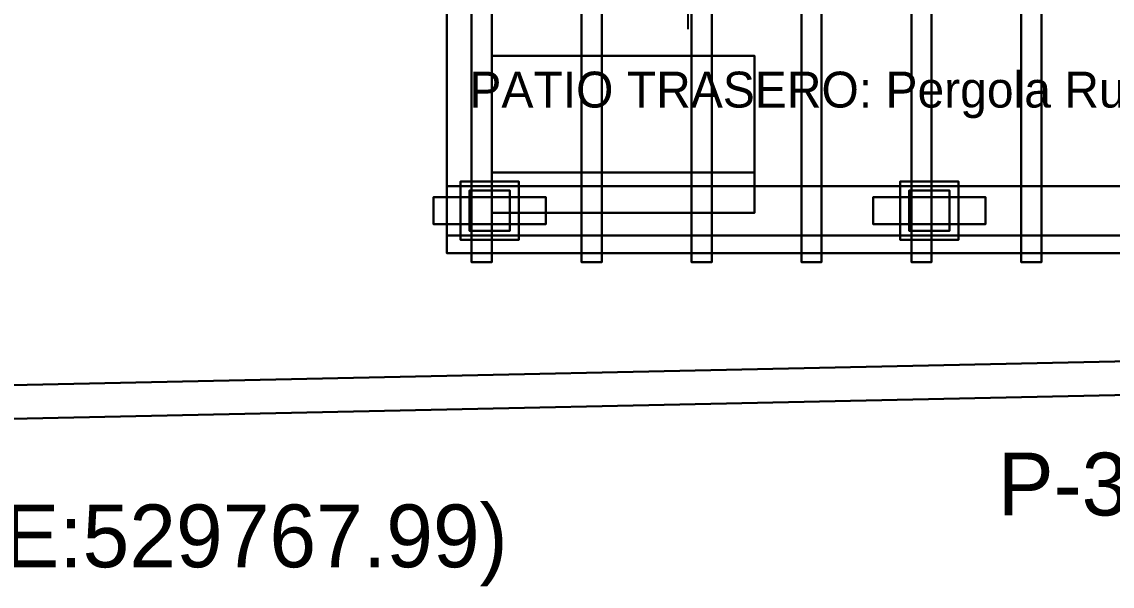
# Model space of a CAD drawing. Header units: metres. Extents: x -0.6 to 96.4, y -1.3 to 40.2.
# Drawn here: x 2.955 to 7.815, y -0.684 to 1.832 of the extents above; entities that cross this region are included whole.
import ezdxf

# ---------------------------------------------------------------- set-up
doc = ezdxf.new("R2010")
doc.units = ezdxf.units.M
for name, color, linetype in [('CERCA_PERIMETRAL_3D', 8, 'CONTINUOUS'), ('EJES_ESTRUCTURALES', 1, 'CONTINUOUS'), ('SOTANO_LOSA_3D', 8, 'CONTINUOUS'), ('SOTANO_MOBILIARIO_3D', 30, 'CONTINUOUS'), ('SOTANO_PIEDRA_MADERA_3D', 34, 'CONTINUOUS'), ('SOTANO_ROTULOS', 4, 'CONTINUOUS'), ('TERRENO_3D', 3, 'CONTINUOUS')]:
    doc.layers.add(name, color=color, linetype=linetype)

msp = doc.modelspace()

# ---------------------------------------------------------------- linework, layer by layer
at = {"layer": 'CERCA_PERIMETRAL_3D', "color": 8}
for points in [[(0, 0, -2.55), (10.8043, 0.2311, -2.55), (10.8043, 0.3811, -2.55), (0, 0.15, -2.55)], [(0, 0, -0.35), (10.8043, 0.2311, -0.35), (10.8043, 0.3811, -0.35), (0, 0.15, -0.35)], [(0, 0.15, -2.55), (10.8043, 0.3811, -2.55), (10.8043, 0.3811, -0.35), (0, 0.15, -0.35)], [(0, 0, -2.55), (10.8043, 0.2311, -2.55), (10.8043, 0.2311, -0.35), (0, 0, -0.35)]]:
    msp.add_3dface(points, dxfattribs=at)
at = {"layer": 'EJES_ESTRUCTURALES', "color": 1}
msp.add_line((5.925, 1.8), (5.925, 25.51), dxfattribs=at)
at = {"layer": 'SOTANO_LOSA_3D', "color": 8}
for points in [[(4.85, 0.8, -2.63), (9.05, 0.8, -2.63), (9.05, 3, -2.63), (4.85, 3, -2.63)], [(4.85, 0.8, -2.53), (9.05, 0.8, -2.53), (9.05, 3, -2.53), (4.85, 3, -2.53)], [(4.85, 0.8, -2.63), (4.85, 3, -2.63), (4.85, 3, -2.53), (4.85, 0.8, -2.53)], [(4.85, 0.8, -2.63), (9.05, 0.8, -2.63), (9.05, 0.8, -2.53), (4.85, 0.8, -2.53)]]:
    msp.add_3dface(points, dxfattribs=at)
at = {"layer": 'SOTANO_MOBILIARIO_3D', "color": 34}
for points in [[(5.05, 0.98, -2.53), (6.22, 0.98, -2.53), (6.22, 1.68, -2.53), (5.05, 1.68, -2.53)], [(5.05, 0.98, -2.11), (6.22, 0.98, -2.11), (6.22, 1.68, -2.11), (5.05, 1.68, -2.11)], [(5.05, 1.68, -2.53), (6.22, 1.68, -2.53), (6.22, 1.68, -2.11), (5.05, 1.68, -2.11)], [(5.05, 0.98, -2.53), (5.05, 1.68, -2.53), (5.05, 1.68, -2.11), (5.05, 0.98, -2.11)], [(6.22, 0.98, -2.53), (6.22, 1.68, -2.53), (6.22, 1.68, -2.11), (6.22, 0.98, -2.11)], [(5.05, 0.98, -2.11), (6.22, 0.98, -2.11), (6.22, 1.16, -2.11), (5.05, 1.16, -2.11)], [(5.05, 0.98, -1.73), (6.22, 0.98, -1.73), (6.22, 1.16, -1.73), (5.05, 1.16, -1.73)], [(5.05, 1.16, -2.11), (6.22, 1.16, -2.11), (6.22, 1.16, -1.73), (5.05, 1.16, -1.73)], [(5.05, 0.98, -2.11), (5.05, 1.16, -2.11), (5.05, 1.16, -1.73), (5.05, 0.98, -1.73)], [(6.22, 0.98, -2.11), (6.22, 1.16, -2.11), (6.22, 1.16, -1.73), (6.22, 0.98, -1.73)], [(5.05, 0.98, -2.53), (6.22, 0.98, -2.53), (6.22, 0.98, -2.11), (5.05, 0.98, -2.11)], [(5.05, 0.98, -2.11), (6.22, 0.98, -2.11), (6.22, 0.98, -1.73), (5.05, 0.98, -1.73)]]:
    msp.add_3dface(points, dxfattribs=at)
at = {"layer": 'SOTANO_PIEDRA_MADERA_3D', "color": 30}
for points in [[(4.96, 0.76, -0.16), (5.05, 0.76, -0.16), (5.05, 2.99, -0.16), (4.96, 2.99, -0.16)], [(4.96, 0.76, -0.04), (5.05, 0.76, -0.04), (5.05, 2.99, -0.04), (4.96, 2.99, -0.04)], [(4.96, 0.76, -0.16), (4.96, 2.99, -0.16), (4.96, 2.99, -0.04), (4.96, 0.76, -0.04)], [(5.05, 0.76, -0.16), (5.05, 2.99, -0.16), (5.05, 2.99, -0.04), (5.05, 0.76, -0.04)], [(5.45, 0.76, -0.16), (5.54, 0.76, -0.16), (5.54, 2.99, -0.16), (5.45, 2.99, -0.16)], [(5.45, 0.76, -0.04), (5.54, 0.76, -0.04), (5.54, 2.99, -0.04), (5.45, 2.99, -0.04)], [(5.45, 0.76, -0.16), (5.45, 2.99, -0.16), (5.45, 2.99, -0.04), (5.45, 0.76, -0.04)], [(5.54, 0.76, -0.16), (5.54, 2.99, -0.16), (5.54, 2.99, -0.04), (5.54, 0.76, -0.04)], [(5.94, 0.76, -0.16), (6.03, 0.76, -0.16), (6.03, 2.99, -0.16), (5.94, 2.99, -0.16)], [(5.94, 0.76, -0.04), (6.03, 0.76, -0.04), (6.03, 2.99, -0.04), (5.94, 2.99, -0.04)], [(5.94, 0.76, -0.16), (5.94, 2.99, -0.16), (5.94, 2.99, -0.04), (5.94, 0.76, -0.04)], [(6.03, 0.76, -0.16), (6.03, 2.99, -0.16), (6.03, 2.99, -0.04), (6.03, 0.76, -0.04)], [(6.43, 0.76, -0.16), (6.52, 0.76, -0.16), (6.52, 2.99, -0.16), (6.43, 2.99, -0.16)], [(6.43, 0.76, -0.04), (6.52, 0.76, -0.04), (6.52, 2.99, -0.04), (6.43, 2.99, -0.04)], [(6.43, 0.76, -0.16), (6.43, 2.99, -0.16), (6.43, 2.99, -0.04), (6.43, 0.76, -0.04)], [(6.52, 0.76, -0.16), (6.52, 2.99, -0.16), (6.52, 2.99, -0.04), (6.52, 0.76, -0.04)], [(6.92, 0.76, -0.16), (7.01, 0.76, -0.16), (7.01, 2.99, -0.16), (6.92, 2.99, -0.16)], [(6.92, 0.76, -0.04), (7.01, 0.76, -0.04), (7.01, 2.99, -0.04), (6.92, 2.99, -0.04)], [(6.92, 0.76, -0.16), (6.92, 2.99, -0.16), (6.92, 2.99, -0.04), (6.92, 0.76, -0.04)], [(7.01, 0.76, -0.16), (7.01, 2.99, -0.16), (7.01, 2.99, -0.04), (7.01, 0.76, -0.04)], [(7.41, 0.76, -0.16), (7.5, 0.76, -0.16), (7.5, 2.99, -0.16), (7.41, 2.99, -0.16)], [(7.41, 0.76, -0.04), (7.5, 0.76, -0.04), (7.5, 2.99, -0.04), (7.41, 2.99, -0.04)], [(7.41, 0.76, -0.16), (7.41, 2.99, -0.16), (7.41, 2.99, -0.04), (7.41, 0.76, -0.04)], [(7.5, 0.76, -0.16), (7.5, 2.99, -0.16), (7.5, 2.99, -0.04), (7.5, 0.76, -0.04)], [(4.96, 0.76, -0.16), (5.05, 0.76, -0.16), (5.05, 0.76, -0.04), (4.96, 0.76, -0.04)], [(5.45, 0.76, -0.16), (5.54, 0.76, -0.16), (5.54, 0.76, -0.04), (5.45, 0.76, -0.04)], [(5.94, 0.76, -0.16), (6.03, 0.76, -0.16), (6.03, 0.76, -0.04), (5.94, 0.76, -0.04)], [(6.43, 0.76, -0.16), (6.52, 0.76, -0.16), (6.52, 0.76, -0.04), (6.43, 0.76, -0.04)], [(6.92, 0.76, -0.16), (7.01, 0.76, -0.16), (7.01, 0.76, -0.04), (6.92, 0.76, -0.04)], [(7.41, 0.76, -0.16), (7.5, 0.76, -0.16), (7.5, 0.76, -0.04), (7.41, 0.76, -0.04)]]:
    msp.add_3dface(points, dxfattribs=at)
at = {"layer": 'SOTANO_PIEDRA_MADERA_3D', "color": 8}
for points in [[(4.91, 0.86, -2.53), (5.17, 0.86, -2.53), (5.17, 1.12, -2.53), (4.91, 1.12, -2.53)], [(4.91, 0.86, -1.83), (5.17, 0.86, -1.83), (5.17, 1.12, -1.83), (4.91, 1.12, -1.83)], [(4.91, 1.12, -2.53), (5.17, 1.12, -2.53), (5.17, 1.12, -1.83), (4.91, 1.12, -1.83)], [(4.91, 0.86, -2.53), (4.91, 1.12, -2.53), (4.91, 1.12, -1.83), (4.91, 0.86, -1.83)], [(5.17, 0.86, -2.53), (5.17, 1.12, -2.53), (5.17, 1.12, -1.83), (5.17, 0.86, -1.83)], [(6.87, 0.86, -2.53), (7.13, 0.86, -2.53), (7.13, 1.12, -2.53), (6.87, 1.12, -2.53)], [(6.87, 0.86, -1.83), (7.13, 0.86, -1.83), (7.13, 1.12, -1.83), (6.87, 1.12, -1.83)], [(6.87, 1.12, -2.53), (7.13, 1.12, -2.53), (7.13, 1.12, -1.83), (6.87, 1.12, -1.83)], [(6.87, 0.86, -2.53), (6.87, 1.12, -2.53), (6.87, 1.12, -1.83), (6.87, 0.86, -1.83)], [(7.13, 0.86, -2.53), (7.13, 1.12, -2.53), (7.13, 1.12, -1.83), (7.13, 0.86, -1.83)], [(4.91, 0.86, -2.53), (5.17, 0.86, -2.53), (5.17, 0.86, -1.83), (4.91, 0.86, -1.83)], [(6.87, 0.86, -2.53), (7.13, 0.86, -2.53), (7.13, 0.86, -1.83), (6.87, 0.86, -1.83)]]:
    msp.add_3dface(points, dxfattribs=at)
at = {"layer": 'SOTANO_PIEDRA_MADERA_3D', "color": 34}
for points in [[(4.85, 0.88, -0.28), (9.08, 0.88, -0.28), (9.08, 1.1, -0.28), (4.85, 1.1, -0.28)], [(4.85, 0.88, -0.16), (9.08, 0.88, -0.16), (9.08, 1.1, -0.16), (4.85, 1.1, -0.16)], [(4.85, 1.1, -0.28), (9.08, 1.1, -0.28), (9.08, 1.1, -0.16), (4.85, 1.1, -0.16)], [(4.85, 0.88, -0.28), (4.85, 1.1, -0.28), (4.85, 1.1, -0.16), (4.85, 0.88, -0.16)], [(4.95, 0.9, -1.83), (5.13, 0.9, -1.83), (5.13, 1.08, -1.83), (4.95, 1.08, -1.83)], [(4.95, 0.9, -0.28), (5.13, 0.9, -0.28), (5.13, 1.08, -0.28), (4.95, 1.08, -0.28)], [(4.95, 1.08, -1.83), (5.13, 1.08, -1.83), (5.13, 1.08, -0.28), (4.95, 1.08, -0.28)], [(4.95, 0.9, -1.83), (4.95, 1.08, -1.83), (4.95, 1.08, -0.28), (4.95, 0.9, -0.28)], [(5.13, 0.9, -1.83), (5.13, 1.08, -1.83), (5.13, 1.08, -0.28), (5.13, 0.9, -0.28)], [(6.91, 0.9, -1.83), (7.09, 0.9, -1.83), (7.09, 1.08, -1.83), (6.91, 1.08, -1.83)], [(6.91, 0.9, -0.28), (7.09, 0.9, -0.28), (7.09, 1.08, -0.28), (6.91, 1.08, -0.28)], [(6.91, 1.08, -1.83), (7.09, 1.08, -1.83), (7.09, 1.08, -0.28), (6.91, 1.08, -0.28)], [(6.91, 0.9, -1.83), (6.91, 1.08, -1.83), (6.91, 1.08, -0.28), (6.91, 0.9, -0.28)], [(7.09, 0.9, -1.83), (7.09, 1.08, -1.83), (7.09, 1.08, -0.28), (7.09, 0.9, -0.28)], [(4.79, 0.93, -0.5), (5.29, 0.93, -0.5), (5.29, 1.05, -0.5), (4.79, 1.05, -0.5)], [(4.79, 0.93, -0.4), (5.29, 0.93, -0.4), (5.29, 1.05, -0.4), (4.79, 1.05, -0.4)], [(4.79, 1.05, -0.5), (5.29, 1.05, -0.5), (5.29, 1.05, -0.4), (4.79, 1.05, -0.4)], [(4.79, 0.93, -0.5), (4.79, 1.05, -0.5), (4.79, 1.05, -0.4), (4.79, 0.93, -0.4)], [(5.29, 0.93, -0.5), (5.29, 1.05, -0.5), (5.29, 1.05, -0.4), (5.29, 0.93, -0.4)], [(6.75, 0.93, -0.5), (7.25, 0.93, -0.5), (7.25, 1.05, -0.5), (6.75, 1.05, -0.5)], [(6.75, 0.93, -0.4), (7.25, 0.93, -0.4), (7.25, 1.05, -0.4), (6.75, 1.05, -0.4)], [(6.75, 1.05, -0.5), (7.25, 1.05, -0.5), (7.25, 1.05, -0.4), (6.75, 1.05, -0.4)], [(6.75, 0.93, -0.5), (6.75, 1.05, -0.5), (6.75, 1.05, -0.4), (6.75, 0.93, -0.4)], [(7.25, 0.93, -0.5), (7.25, 1.05, -0.5), (7.25, 1.05, -0.4), (7.25, 0.93, -0.4)], [(4.79, 0.93, -0.5), (5.29, 0.93, -0.5), (5.29, 0.93, -0.4), (4.79, 0.93, -0.4)], [(6.75, 0.93, -0.5), (7.25, 0.93, -0.5), (7.25, 0.93, -0.4), (6.75, 0.93, -0.4)], [(4.85, 0.88, -0.28), (9.08, 0.88, -0.28), (9.08, 0.88, -0.16), (4.85, 0.88, -0.16)], [(4.95, 0.9, -1.83), (5.13, 0.9, -1.83), (5.13, 0.9, -0.28), (4.95, 0.9, -0.28)], [(6.91, 0.9, -1.83), (7.09, 0.9, -1.83), (7.09, 0.9, -0.28), (6.91, 0.9, -0.28)]]:
    msp.add_3dface(points, dxfattribs=at)
at = {"layer": 'TERRENO_3D', "color": 3}
for points in [[(0, 0, -2.75), (10.8043, 0.2311, -2.75), (10.8677, 3, -2.75), (0, 3, -2.75)], [(0, 0, -2.55), (10.8043, 0.2311, -2.55), (10.8677, 3, -2.55), (0, 3, -2.55)], [(0, 0, -2.75), (10.8043, 0.2311, -2.75), (10.8043, 0.2311, -2.55), (0, 0, -2.55)]]:
    msp.add_3dface(points, dxfattribs=at)

# ---------------------------------------------------------------- texts
at = {"layer": 'SOTANO_ROTULOS', "color": 4}
msp.add_text('PATIO TRASERO: Pergola Rustica & Terraza de Laja (4,20 x 2,20m)', height=0.16, dxfattribs=at).set_placement((4.95, 1.45, -2.5))
at = {"layer": 'TERRENO_3D', "color": 1}
for s, p in [('P-3 (N:1141648.99, E:529777.07)', (7.3043, -0.3689, -2.55)), ('P-4 (N:1141643.13, E:529767.99)', (-0.5, -0.6, -2.55))]:
    msp.add_text(s, height=0.28, dxfattribs=at).set_placement(p)

doc.saveas('drawing.dxf')
